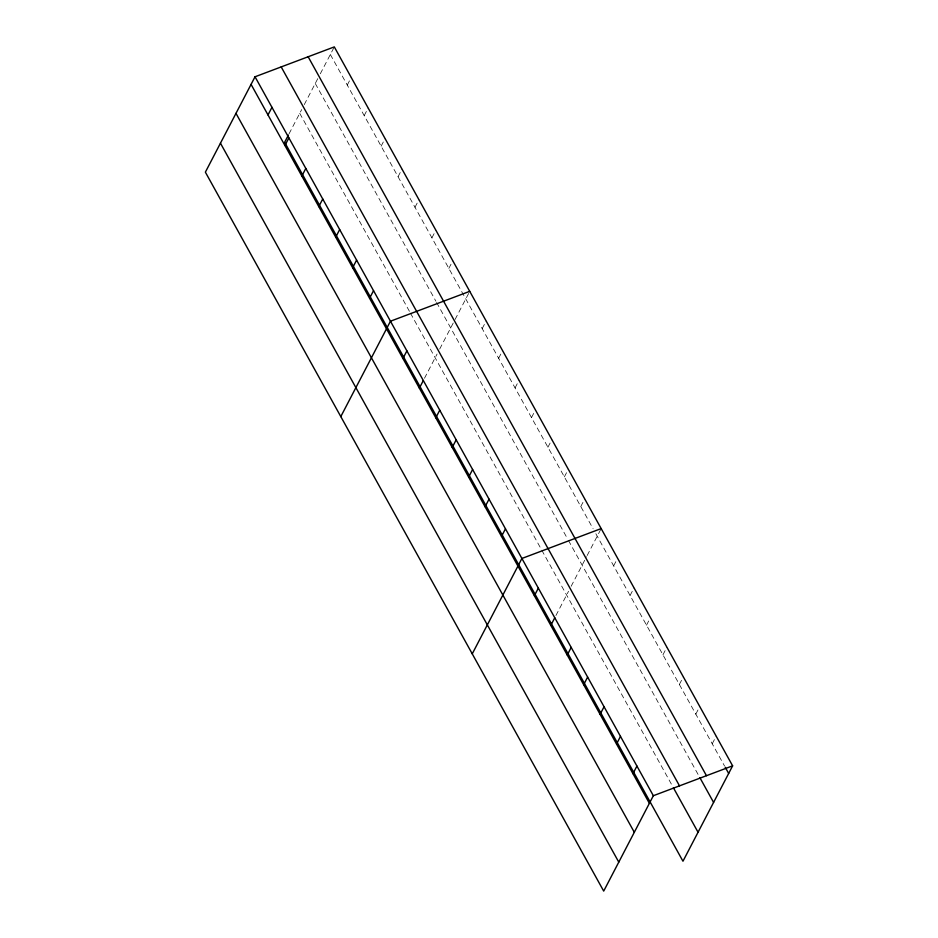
<?xml version="1.0" encoding="UTF-8"?>
<svg xmlns="http://www.w3.org/2000/svg" width="938" height="938" viewBox="0 0 938 938"><rect width="100%" height="100%" fill="white"/><g stroke="black" fill="none" stroke-linecap="round" stroke-linejoin="round"><path stroke-width="0.7" stroke-dasharray="4.69 3.52" d="M289.045 133.841L301.673 109.582M304.264 104.61L317.771 78.64M320.292 73.821L333.647 48.166M347.271 85.065L351.234 77.455M364.202 115.62L368.153 108.011M381.133 146.176L385.084 138.566M398.052 176.719L402.015 169.121M414.983 207.275L418.946 199.677M431.914 237.83L435.877 230.232M448.845 268.385L452.808 260.787M424.48 378.272L437.096 354.025M439.688 349.053L454.461 320.667M455.094 319.459L469.727 291.343M482.202 328.605L486.165 320.995M498.629 358.257L502.592 350.648M515.068 387.91L519.019 380.312M531.494 417.574L535.457 409.965M547.921 447.227L551.884 439.617M564.359 476.879L568.322 469.281M580.786 506.543L584.749 498.934M555.917 615.527L568.545 591.28M571.136 586.297L586.543 556.715M587.165 555.507L601.176 528.586M613.651 565.849L617.614 558.239M630.078 595.501L634.041 587.903M646.517 625.165L650.468 617.556M662.943 654.818L666.906 647.208M679.37 684.47L683.333 676.873M695.808 714.135L699.76 706.525M712.235 743.787L716.198 736.178M330.34 54.51L593.109 528.774M595.853 533.722L724.558 766.029M315.262 83.47L435.877 301.18M436.58 302.446L567.76 539.209M568.451 540.452L699.209 776.465M299.726 113.322L409.765 311.92M410.469 313.198L672.722 786.536"/><path stroke-width="1.41" d="M255.03 76.775L205.375 172.158L603.697 891.1L653.352 795.717L732.625 765.842L334.303 46.9L255.03 76.775L653.352 795.717M267.998 114.94L271.961 107.331M288.412 135.037L284.648 142.283L682.97 861.225L732.625 765.842M284.929 145.496L288.881 137.886M301.86 176.051L305.811 168.441M318.779 206.606L322.742 198.997M335.71 237.162L339.673 229.552M352.641 267.717L356.604 260.107M369.572 298.272L373.535 290.663M340.799 416.601L390.454 321.218L469.727 291.343M402.93 358.48L406.893 350.871M419.356 388.133L423.319 380.535M435.795 417.797L439.746 410.187M452.222 447.449L456.185 439.84M468.648 477.102L472.611 469.492M485.087 506.755L489.038 499.157M501.513 536.419L505.476 528.809M472.248 653.856L521.903 558.462L601.176 528.586M534.379 595.724L538.342 588.126M550.805 625.388L554.768 617.779M567.244 655.041L571.195 647.431M583.671 684.693L587.634 677.095M600.097 714.357L604.06 706.748M616.536 744.01L620.487 736.4M632.962 773.662L636.925 766.065M725.238 767.261L728.662 773.44M308.145 56.761L706.466 775.703M699.9 777.696L713.584 802.412M281.189 66.915L679.511 785.856M673.402 787.768L698.048 832.252M251.067 84.385L649.389 803.327M235.989 113.346L634.311 832.287M220.453 143.197L618.775 862.128"/></g></svg>
